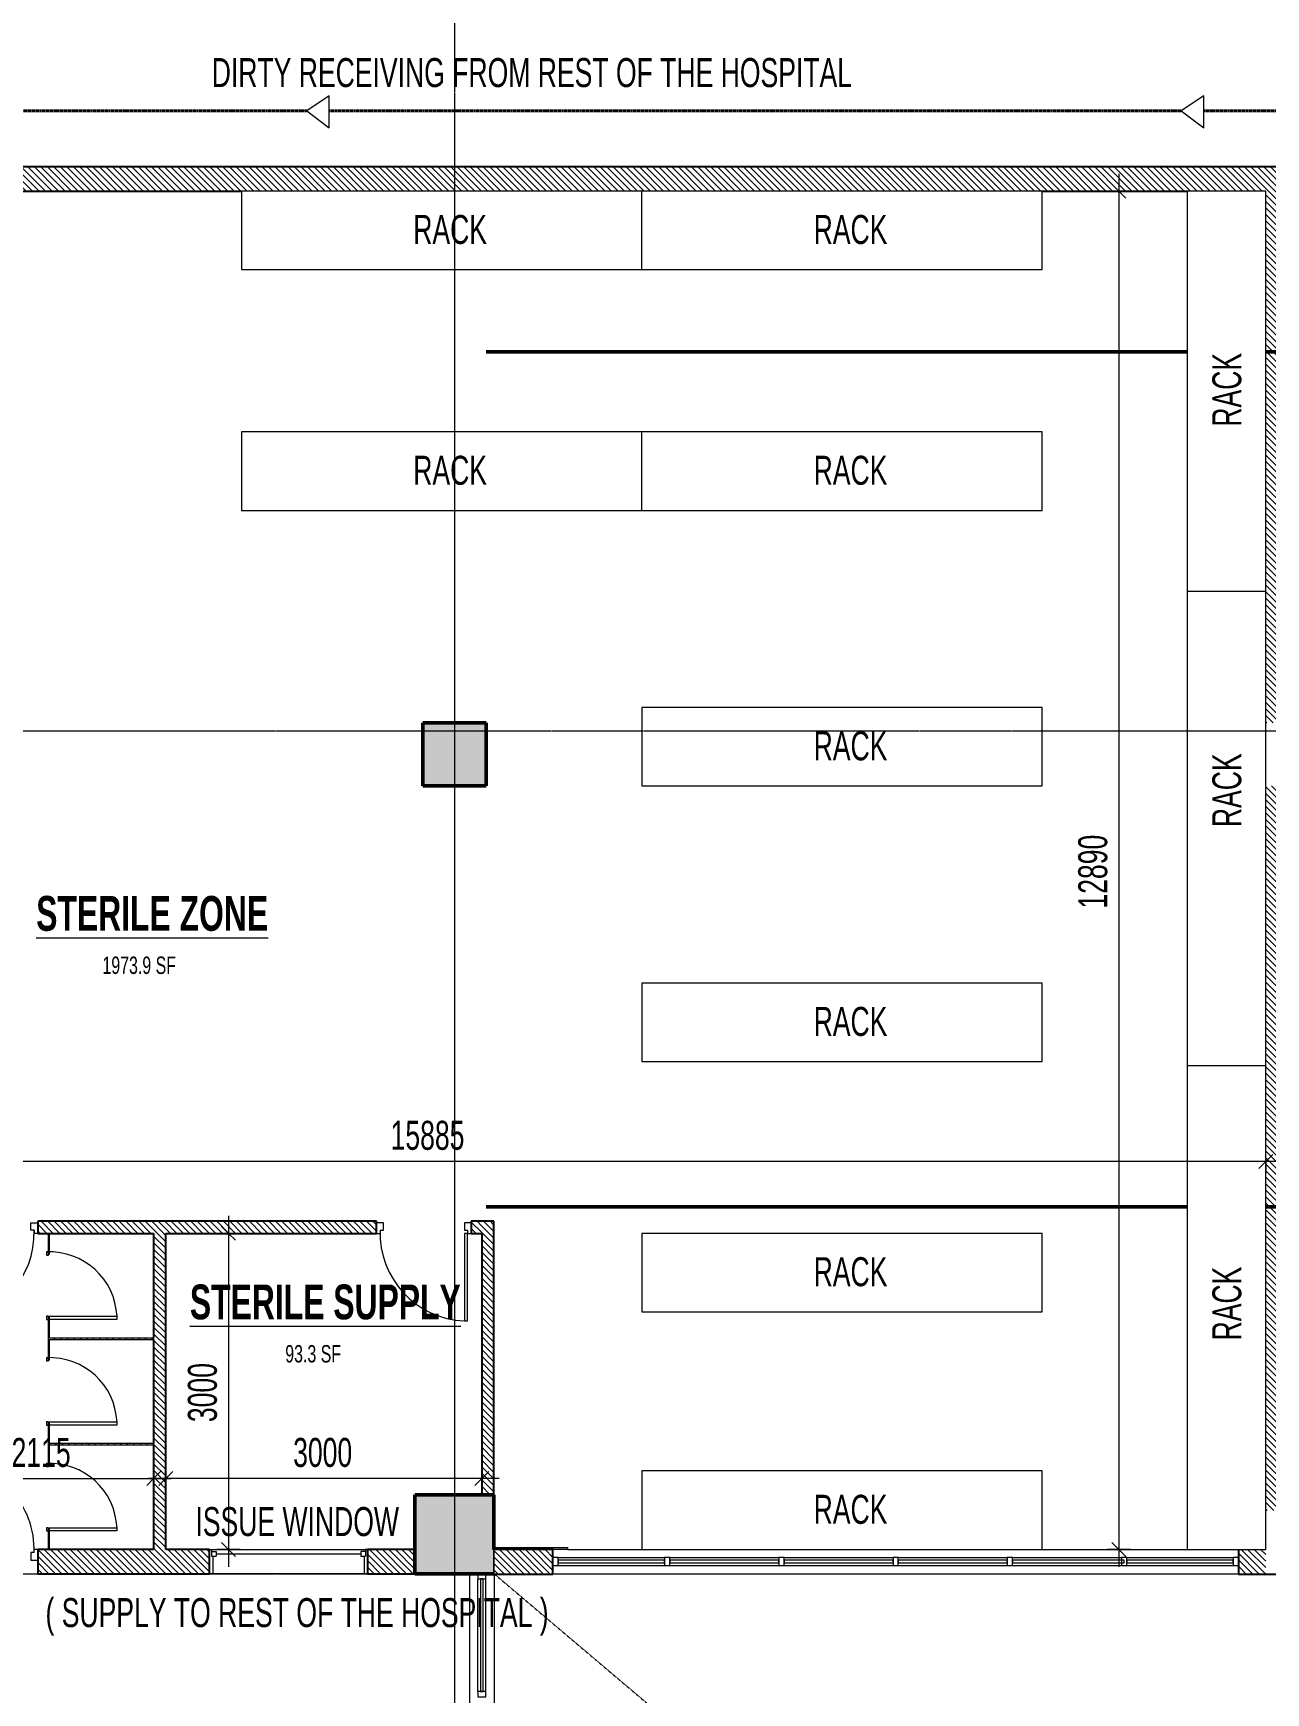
# Model space of a CAD drawing. Header units: millimetres. Extents: x -25222 to 91371, y -63339 to 20835.
# Drawn here: x 1737 to 13435, y -10519 to 5230 of the extents above; entities that cross this region are included whole.
import ezdxf

# ---------------------------------------------------------------- set-up
doc = ezdxf.new("R2010")
doc.units = ezdxf.units.MM
for name, pattern in [('Cut Out Line', [2, 1, -1]), ('Grid Line', [22.225, 12.7, -3.175, 3.175, -3.175]), ('IMPORT-01- ground floor plan _phase -1__recover$0$DASHED2 _7_', [6.494318, 4.329545, -2.164773])]:
    doc.linetypes.add(name, pattern=pattern)
for name, color, linetype, lineweight in [('A-ANNO-DIMS', 211, 'Continuous', 9), ('A-ANNO-DIMS-110', 211, 'Continuous', 9), ('A-AREA-IDEN', 2, 'Continuous', 9), ('A-DETL', 90, 'Continuous', 5), ('A-DETL-THIN', 151, 'Continuous', 5), ('A-DOOR', 31, 'Continuous', 5), ('A-DOOR-FRAM', 31, 'Continuous', 5), ('A-GLAZ', 151, 'Continuous', 5), ('A-GLAZ-CURT', 52, 'Continuous', 5), ('A-GLAZ-CWMG', 51, 'Continuous', 5), ('A-WALL', 113, 'Continuous', 5), ('A-WALL-PATT', 111, 'Continuous', 25), ('G-ANNO-TEXT', 231, 'Continuous', 9), ('S-COLS', 52, 'Continuous', 5), ('S-GRID', 1, 'Continuous', 9)]:
    doc.layers.add(name, color=color, linetype=linetype, lineweight=lineweight)
doc.styles.add('Swis721 Cn BT_3', font='swissc.ttf', dxfattribs={"width": 0.8, "height": 165})
doc.styles.add('Swis721 Cn BT_4', font='swissc.ttf', dxfattribs={"width": 0.8, "height": 275})
doc.styles.add('Swis721 Cn BT_B', font='swisscb.ttf', dxfattribs={"width": 0.8, "height": 330})
doc.dimstyles.new('Diagonal_-2_5_mm_Swiss', dxfattribs={"dimscale": 304.8, "dimtxt": 277.588832, "dimasz": 0.433071, "dimexe": 0.360892, "dimexo": 0.0625, "dimgap": 0.072178, "dimtad": 1, "dimdec": 0, "dimzin": 0, "dimdsep": 46, "dimtxsty": 'Swis721 Cn BT_4', "dimblk1": 'OBLIQUE', "dimblk2": 'OBLIQUE', "dimsah": 1, "dimcen": 0.09, "dimdle": 0.541339, "dimazin": 0, "dimtfac": 1, "dimtdec": 4, "dimtix": 1, "dimtmove": 0, "dimatfit": 3, "dimfxl": 0.360892, "dimfxlon": 1, "dimtvp": 1, "dimtolj": 1, "dimtzin": 0, "dimarcsym": 2})
pattern_1 = [(315, (14219.89, -54691.457), (30.869454, 30.869454), [])]

# ---------------------------------------------------------------- blocks, each defined once
blk = doc.blocks.new('MM-HOSPITAL A_B BLOCK 2022_05_19_Interiors_rvt-1-4_ FOURTH FLOOR - GA PLAN')
at = {"layer": 'A-WALL', "color": 10, "lineweight": 9}
for p, q in [((6110, -9139), (6810, -9139)), ((6810, -9159), (6670, -9159)), ((6810, -9159), (6810, -9139))]:
    blk.add_line(p, q, dxfattribs=at)
blk = doc.blocks.new('M_Concrete-Rectangular-Column - 600 x 600-V1-4_ FOURTH FLOOR - GA PLAN')
at = {"layer": 'S-COLS'}
blk.add_hatch(color=55, dxfattribs=at).paths.add_polyline_path([(300, 300), (-300, 300), (-300, -300), (300, -300)], flags=0)
at = {"layer": 'S-COLS', "color": 250, "lineweight": 50}
for p, q in [((300, 300), (-300, 300)), ((-300, 300), (-300, -300)), ((300, -300), (300, 300)), ((-300, -300), (300, -300))]:
    blk.add_line(p, q, dxfattribs=at)
blk = doc.blocks.new('DC_SglFl-W-Int - D _0_9-4063774-4_ FOURTH FLOOR - GA PLAN')
at = {"layer": 'A-DOOR'}
for p, q in [((385, -115), (385, -945)), ((415, -115), (385, -115)), ((415, -945), (415, -115)), ((385, -945), (415, -945))]:
    blk.add_line(p, q, dxfattribs=at)
blk.add_arc((415, -115), 831, 177.93, 267.93, dxfattribs=at)
at = {"layer": 'A-DOOR-FRAM'}
for p, q in [((-450, -15), (-450, -115)), ((-385, -15), (-450, -15)), ((-450, -115), (-415, -115)), ((-415, -85), (-385, -85)), ((-415, -85), (-415, -115)), ((-385, -85), (-385, -15)), ((385, -15), (385, -85)), ((450, -15), (385, -15)), ((385, -85), (415, -85)), ((415, -85), (415, -115)), ((415, -115), (450, -115)), ((450, -115), (450, -15))]:
    blk.add_line(p, q, dxfattribs=at)
blk = doc.blocks.new('DC_SglFl-W-Int - D _0_9-4086654-4_ FOURTH FLOOR - GA PLAN')
at = {"layer": 'A-DOOR'}
for p, q in [((385, 57.5), (385, 887.5)), ((385, 887.5), (415, 887.5)), ((415, 887.5), (415, 57.5)), ((415, 57.5), (385, 57.5))]:
    blk.add_line(p, q, dxfattribs=at)
blk.add_arc((415, 57.5), 830.5, 92.07003, 182.07003, dxfattribs=at)
at = {"layer": 'A-DOOR-FRAM'}
for p, q in [((-450, -42.5), (-450, 57.5)), ((-450, 57.5), (-415, 57.5)), ((-415, 27.5), (-415, 57.5)), ((-415, 27.5), (-385, 27.5)), ((-385, 27.5), (-385, -42.5)), ((385, 27.5), (415, 27.5)), ((385, -42.5), (385, 27.5)), ((415, 57.5), (450, 57.5)), ((415, 27.5), (415, 57.5)), ((450, 57.5), (450, -42.5)), ((-385, -42.5), (-450, -42.5)), ((450, -42.5), (385, -42.5))]:
    blk.add_line(p, q, dxfattribs=at)
blk = doc.blocks.new('DC_SglFl-W-Int - 0_6 toilet door-5532951-4_ FOURTH FLOOR - GA PLAN')
at = {"layer": 'A-DOOR'}
for p, q in [((290, 6), (290, 646)), ((290, 646), (320, 646)), ((320, 646), (320, 6)), ((320, 6), (290, 6))]:
    blk.add_line(p, q, dxfattribs=at)
blk.add_arc((320, 6), 641, 92.6838, 182.6838, dxfattribs=at)
at = {"layer": 'A-DOOR-FRAM'}
for p, q in [((-320, -24), (-320, 6)), ((-300, 6), (-320, 6)), ((-300, -4), (-300, 6)), ((320, 6), (300, 6)), ((300, 6), (300, -4)), ((320, -24), (320, 6)), ((-320, -24), (-290, -24)), ((-290, -4), (-300, -4)), ((-290, -24), (-290, -4)), ((290, -4), (290, -24)), ((300, -4), (290, -4)), ((290, -24), (320, -24))]:
    blk.add_line(p, q, dxfattribs=at)
blk = doc.blocks.new('M_Fixed - 1500_2400-12063787-4_ FOURTH FLOOR - GA PLAN')
at = {"layer": 'A-GLAZ', "lineweight": 9}
for p, q in [((-750, 128), (-731, 128)), ((-731, 128), (-731, 65)), ((-731, 109), (-687, 109)), ((-731, 65), (-687, 65)), ((-718, 65), (-718, -102)), ((-687, 109), (-687, 65)), ((-687, 87), (687, 87)), ((687, 109), (687, 65)), ((731, 109), (687, 109)), ((687, 65), (731, 65)), ((718, 65), (718, -102)), ((731, 128), (731, 65)), ((749, 128), (731, 128)), ((-750, -102), (-718, -102)), ((750, -102), (718, -102))]:
    blk.add_line(p, q, dxfattribs=at)
blk = doc.blocks.new('DC_SglFl-W-Int - D _0_9-4087149-4_ FOURTH FLOOR - GA PLAN')
at = {"layer": 'A-DOOR'}
for p, q in [((385, -57.5), (385, -887.5)), ((415, -57.5), (385, -57.5)), ((415, -887.5), (415, -57.5)), ((385, -887.5), (415, -887.5))]:
    blk.add_line(p, q, dxfattribs=at)
blk.add_arc((415, -57.5), 830.5, 177.92997, 267.92997, dxfattribs=at)
at = {"layer": 'A-DOOR-FRAM'}
for p, q in [((-450, 42.5), (-450, -57.5)), ((-385, 42.5), (-450, 42.5)), ((-385, -27.5), (-385, 42.5)), ((385, 42.5), (385, -27.5)), ((450, 42.5), (385, 42.5)), ((450, -57.5), (450, 42.5)), ((-450, -57.5), (-415, -57.5)), ((-415, -27.5), (-385, -27.5)), ((-415, -27.5), (-415, -57.5)), ((385, -27.5), (415, -27.5)), ((415, -27.5), (415, -57.5)), ((415, -57.5), (450, -57.5))]:
    blk.add_line(p, q, dxfattribs=at)
blk = doc.blocks.new('System Panel - Glazed 2-16652764-4_ FOURTH FLOOR - GA PLAN')
at = {"layer": 'A-GLAZ-CURT'}
for p, q in [((534, 12), (-534, 12)), ((-534, 12), (-534, -13)), ((534, -13), (534, 12)), ((-534, -13), (534, -13))]:
    blk.add_line(p, q, dxfattribs=at)
blk = doc.blocks.new('Rectangular Mullion - 50 x 75mm-7485319-4_ FOURTH FLOOR - GA PLAN')
at = {"layer": 'A-GLAZ-CWMG'}
for p, q in [((5958, -10507), (5958, -9439)), ((6033, -10507), (6033, -9439))]:
    blk.add_line(p, q, dxfattribs=at)
blk = doc.blocks.new('Rectangular Mullion - 50 x 75mm-16652768-4_ FOURTH FLOOR - GA PLAN')
at = {"layer": 'A-GLAZ-CWMG'}
for p, q in [((-25, 37.5), (25, 37.5)), ((-25, -37.5), (-25, 37.5)), ((25, 37.5), (25, -37.5)), ((25, -37.5), (-25, -37.5))]:
    blk.add_line(p, q, dxfattribs=at)
blk = doc.blocks.new('System Panel - Glazed 2-16652487-4_ FOURTH FLOOR - GA PLAN')
at = {"layer": 'A-GLAZ-CURT'}
for p, q in [((504.5, 12.5), (-504.5, 12.5)), ((-504.5, 12.5), (-504.5, -12.5)), ((504.5, -12.5), (504.5, 12.5)), ((-504.5, -12.5), (504.5, -12.5))]:
    blk.add_line(p, q, dxfattribs=at)
blk = doc.blocks.new('Rectangular Mullion - 50 x 75mm-16259902-4_ FOURTH FLOOR - GA PLAN')
at = {"layer": 'A-GLAZ-CWMG'}
for p, q in [((12116, -9236), (13125, -9236)), ((12116, -9311), (13125, -9311))]:
    blk.add_line(p, q, dxfattribs=at)
blk = doc.blocks.new('Rectangular Mullion - 50 x 75mm-16652488-4_ FOURTH FLOOR - GA PLAN')
at = {"layer": 'A-GLAZ-CWMG'}
for p, q in [((-50, 37.5), (0, 37.5)), ((-50, -37.5), (-50, 37.5)), ((0, 37.5), (0, -37.5)), ((0, -37.5), (-50, -37.5))]:
    blk.add_line(p, q, dxfattribs=at)
blk = doc.blocks.new('System Panel - Glazed 2-16652490-4_ FOURTH FLOOR - GA PLAN')
at = {"layer": 'A-GLAZ-CURT'}
for p, q in [((529.5, 12.5), (-529.5, 12.5)), ((-529.5, 12.5), (-529.5, -12.5)), ((529.5, -12.5), (529.5, 12.5)), ((-529.5, -12.5), (529.5, -12.5))]:
    blk.add_line(p, q, dxfattribs=at)
blk = doc.blocks.new('System Panel - Glazed 2-16652491-4_ FOURTH FLOOR - GA PLAN')
at = {"layer": 'A-GLAZ-CURT'}
for p, q in [((517, 12.5), (-517, 12.5)), ((-517, 12.5), (-517, -12.5)), ((517, -12.5), (517, 12.5)), ((-517, -12.5), (517, -12.5))]:
    blk.add_line(p, q, dxfattribs=at)
blk = doc.blocks.new('Rectangular Mullion - 50 x 75mm-16260003-4_ FOURTH FLOOR - GA PLAN')
at = {"layer": 'A-GLAZ-CWMG'}
for p, q in [((11031, -9236), (12066, -9236)), ((11031, -9311), (12066, -9311))]:
    blk.add_line(p, q, dxfattribs=at)
blk = doc.blocks.new('Rectangular Mullion - 50 x 75mm-16259923-4_ FOURTH FLOOR - GA PLAN')
at = {"layer": 'A-GLAZ-CWMG'}
for p, q in [((9947, -9236), (10981, -9236)), ((9947, -9311), (10981, -9311))]:
    blk.add_line(p, q, dxfattribs=at)
blk = doc.blocks.new('Rectangular Mullion - 50 x 75mm-16652483-4_ FOURTH FLOOR - GA PLAN')
at = {"layer": 'A-GLAZ-CWMG'}
for p, q in [((-25, 37.5), (25, 37.5)), ((-25, -37.5), (-25, 37.5)), ((25, 37.5), (25, -37.5)), ((25, -37.5), (-25, -37.5))]:
    blk.add_line(p, q, dxfattribs=at)
blk = doc.blocks.new('Rectangular Mullion - 50 x 75mm-16652493-4_ FOURTH FLOOR - GA PLAN')
at = {"layer": 'A-GLAZ-CWMG'}
for p, q in [((0, 37.5), (-50, 37.5)), ((-50, 37.5), (-50, -37.5)), ((0, -37.5), (0, 37.5)), ((-50, -37.5), (0, -37.5))]:
    blk.add_line(p, q, dxfattribs=at)
blk = doc.blocks.new('Rectangular Mullion - 50 x 75mm-9148572-4_ FOURTH FLOOR - GA PLAN')
at = {"layer": 'A-GLAZ-CWMG'}
for p, q in [((0, 37.5), (-50, 37.5)), ((-50, 37.5), (-50, -37.5)), ((0, -37.5), (0, 37.5)), ((-50, -37.5), (0, -37.5))]:
    blk.add_line(p, q, dxfattribs=at)
blk = doc.blocks.new('DIMBLOCK183-4_ FOURTH FLOOR - GA PLAN')
at = {"layer": 'A-ANNO-DIMS-110', "transparency": 16777216}
for p, q in [((13600, -5476), (-2615, -5476)), ((-2450, -5586), (-2450, -5366)), ((-2450, -5476), (-2450, -5586)), ((13435, -5586), (13435, -5366)), ((13435, -5476), (13435, -5586))]:
    blk.add_line(p, q, dxfattribs=at)
at = {"layer": 'A-ANNO-DIMS-110', "lineweight": 18, "transparency": 16777216}
for p, q in [((-2450, -5476), (-2516, -5542)), ((-2450, -5476), (-2384, -5410)), ((13435, -5476), (13369, -5542)), ((13435, -5476), (13501, -5410))]:
    blk.add_line(p, q, dxfattribs=at)
at = {"layer": 'A-ANNO-DIMS-110', "color": 0, "transparency": 16777216, "insert": (5129, -5091), "char_height": 275, "width": 872.42, "attachment_point": 1, "rotation": 0, "line_spacing_factor": 0.961347, "style": 'Swis721 Cn BT_4'}
blk.add_mtext('15885', dxfattribs=at)
blk = doc.blocks.new('_Oblique')
at = {"color": 0, "linetype": 'ByBlock', "lineweight": -2}
blk.add_line((-0.5, -0.5), (0.5, 0.5), dxfattribs=at)
blk = doc.blocks.new('DIMBLOCK184-4_ FOURTH FLOOR - GA PLAN')
at = {"layer": 'A-ANNO-DIMS-110', "lineweight": 18, "transparency": 16777216}
for p, q in [((12040, 3731), (11974, 3797)), ((12040, 3731), (12106, 3665)), ((12040, -9159), (11974, -9093)), ((12040, -9159), (12106, -9225))]:
    blk.add_line(p, q, dxfattribs=at)
at = {"layer": 'A-ANNO-DIMS-110', "transparency": 16777216}
for p, q in [((12040, 3896), (12040, -9324)), ((12150, 3731), (11930, 3731)), ((12040, 3731), (12150, 3731)), ((12150, -9159), (11930, -9159)), ((12040, -9159), (12150, -9159))]:
    blk.add_line(p, q, dxfattribs=at)
at = {"layer": 'A-ANNO-DIMS-110', "color": 0, "transparency": 16777216, "insert": (11655, -3077), "char_height": 275, "width": 872.42, "attachment_point": 1, "rotation": 90, "line_spacing_factor": 0.961347, "style": 'Swis721 Cn BT_4'}
blk.add_mtext('12890', dxfattribs=at)
blk = doc.blocks.new('DIMBLOCK185-4_ FOURTH FLOOR - GA PLAN')
at = {"layer": 'A-ANNO-DIMS-110', "lineweight": 18, "transparency": 16777216}
for p, q in [((3590, -6159), (3524, -6093)), ((3590, -6159), (3656, -6225)), ((3590, -9159), (3524, -9093)), ((3590, -9159), (3656, -9225))]:
    blk.add_line(p, q, dxfattribs=at)
at = {"layer": 'A-ANNO-DIMS-110', "transparency": 16777216}
for p, q in [((3590, -5994), (3590, -9324)), ((3700, -6159), (3480, -6159)), ((3590, -6159), (3700, -6159)), ((3700, -9159), (3480, -9159)), ((3590, -9159), (3700, -9159))]:
    blk.add_line(p, q, dxfattribs=at)
at = {"layer": 'A-ANNO-DIMS-110', "color": 0, "transparency": 16777216, "insert": (3205, -7950), "char_height": 275, "width": 697.94, "attachment_point": 1, "rotation": 90, "line_spacing_factor": 0.961347, "style": 'Swis721 Cn BT_4'}
blk.add_mtext('3000', dxfattribs=at)
blk = doc.blocks.new('DIMBLOCK186-4_ FOURTH FLOOR - GA PLAN')
at = {"layer": 'A-ANNO-DIMS-110', "transparency": 16777216}
for p, q in [((6160, -8485), (2830, -8485)), ((2995, -8595), (2995, -8375)), ((2995, -8485), (2995, -8595)), ((5995, -8595), (5995, -8375)), ((5995, -8485), (5995, -8595))]:
    blk.add_line(p, q, dxfattribs=at)
at = {"layer": 'A-ANNO-DIMS-110', "lineweight": 18, "transparency": 16777216}
for p, q in [((2995, -8485), (2929, -8551)), ((2995, -8485), (3061, -8419)), ((5995, -8485), (5929, -8551)), ((5995, -8485), (6061, -8419))]:
    blk.add_line(p, q, dxfattribs=at)
at = {"layer": 'A-ANNO-DIMS-110', "color": 0, "transparency": 16777216, "insert": (4204, -8100), "char_height": 275, "width": 697.94, "attachment_point": 1, "line_spacing_factor": 0.961347, "style": 'Swis721 Cn BT_4'}
blk.add_mtext('3000', dxfattribs=at)
blk = doc.blocks.new('DIMBLOCK187-4_ FOURTH FLOOR - GA PLAN')
at = {"layer": 'A-ANNO-DIMS-110', "transparency": 16777216}
for p, q in [((600, -8485), (3045, -8485)), ((765, -8375), (765, -8595)), ((765, -8485), (765, -8375)), ((2880, -8375), (2880, -8595)), ((2880, -8485), (2880, -8375))]:
    blk.add_line(p, q, dxfattribs=at)
at = {"layer": 'A-ANNO-DIMS-110', "lineweight": 18, "transparency": 16777216}
for p, q in [((765, -8485), (699, -8551)), ((765, -8485), (831, -8419)), ((2880, -8485), (2814, -8551)), ((2880, -8485), (2946, -8419))]:
    blk.add_line(p, q, dxfattribs=at)
at = {"layer": 'A-ANNO-DIMS-110', "color": 0, "transparency": 16777216, "insert": (1532, -8100), "char_height": 275, "width": 697.94, "attachment_point": 1, "line_spacing_factor": 0.961347, "style": 'Swis721 Cn BT_4'}
blk.add_mtext('2115', dxfattribs=at)

msp = doc.modelspace()

# ---------------------------------------------------------------- hatches: boundary and pattern name
at = {"layer": 'A-WALL'}
h = msp.add_hatch(dxfattribs=at)
h.set_pattern_fill('FP_1', color=9, style=0, pattern_type=2)
h.set_pattern_definition(pattern_1)
h.paths.add_polyline_path([(1892.1, -9158.7), (1892.1, -8961.7), (1880.1, -8961.7), (1880.1, -9158.7)], flags=0)
h.paths.add_polyline_path([(1880.1, -8361.7), (1892.1, -8361.7), (1892.1, -7958.7), (1880.1, -7958.7), (1880.1, -8164.7)], flags=0)
h.paths.add_polyline_path([(1880.1, -7358.7), (1892.1, -7358.7), (1892.1, -6955.7), (1880.1, -6955.7), (1880.1, -7164.7)], flags=0)
h.paths.add_polyline_path([(1892.1, -6355.7), (1892.1, -6158.7), (1880.1, -6158.7), (1880.1, -6355.7)], flags=0)
h = msp.add_hatch(dxfattribs=at)
h.set_pattern_fill('FP_1', color=9, style=0, pattern_type=2)
h.set_pattern_definition(pattern_1)
h.paths.add_polyline_path([(1892.1, -7164.7), (2880.1, -7164.7), (2880.1, -7152.7), (1892.1, -7152.7)], flags=0)
h = msp.add_hatch(dxfattribs=at)
h.set_pattern_fill('FP_1', color=9, style=0, pattern_type=2)
h.set_pattern_definition(pattern_1)
h.paths.add_polyline_path([(2880.1, -8164.7), (2880.1, -8152.7), (1892.1, -8152.7), (1892.1, -8164.7)], flags=0)
at = {"layer": 'A-WALL-PATT', "lineweight": 5}
h = msp.add_hatch(dxfattribs=at)
h.set_pattern_fill('FP_1', color=9, style=0, pattern_type=2)
h.set_pattern_definition(pattern_1)
h.paths.add_polyline_path([(-12734.9, 3731.3), (-6944.9, 3731.3), (-6944.9, 3961.3), (-12734.9, 3961.3)], flags=0)
h.paths.add_polyline_path([(-6044.9, 3731.3), (38135.1, 3731.3), (38135.1, 3961.3), (-6044.9, 3961.3)], flags=0)
h.paths.add_polyline_path([(43520.1, 3731.3), (53505.1, 3731.3), (53505.1, 3961.3), (40335.1, 3961.3), (40335.1, 3731.3), (40925.6, 3731.3)], flags=0)
h = msp.add_hatch(dxfattribs=at)
h.set_pattern_fill('FP_1', color=9, style=0, pattern_type=2)
h.set_pattern_definition(pattern_1)
h.paths.add_polyline_path([(13665.1, -8788.7), (13665.1, -1913.7), (13435.1, -1913.7), (13435.1, -8788.7)], flags=0)
h.paths.add_polyline_path([(13665.1, -1313.7), (13665.1, 3731.3), (13435.1, 3731.3), (13435.1, -1313.7)], flags=0)
h = msp.add_hatch(dxfattribs=at)
h.set_pattern_fill('FP_1', color=9, style=0, pattern_type=2)
h.set_pattern_definition(pattern_1)
h.paths.add_polyline_path([(5895.1, -6158.7), (5995.1, -6158.7), (5995.1, -6043.7), (5895.1, -6043.7)], flags=0)
h.paths.add_polyline_path([(4995.1, -6158.7), (4995.1, -6043.7), (1780.1, -6043.7), (1780.1, -6158.7), (4198.2, -6158.7)], flags=0)
h.paths.add_polyline_path([(880.1, -6158.7), (880.1, -6043.7), (765.1, -6043.7), (765.1, -6158.7)], flags=0)
h = msp.add_hatch(dxfattribs=at)
h.set_pattern_fill('FP_1', color=9, style=0, pattern_type=2)
h.set_pattern_definition(pattern_1)
h.paths.add_polyline_path([(6110.1, -8638.7), (6110.1, -6043.7), (5995.1, -6043.7), (5995.1, -8638.7)], flags=0)
h = msp.add_hatch(dxfattribs=at)
h.set_pattern_fill('FP_1', color=9, style=0, pattern_type=2)
h.set_pattern_definition(pattern_1)
h.paths.add_polyline_path([(2880.1, -9158.7), (2995.1, -9158.7), (2995.1, -6158.7), (2880.1, -6158.7), (2880.1, -8164.7)], flags=0)
h = msp.add_hatch(dxfattribs=at)
h.set_pattern_fill('FP_1', color=9, style=0, pattern_type=2)
h.set_pattern_definition(pattern_1)
h.paths.add_polyline_path([(880.1, -9388.7), (880.1, -9158.7), (-849.9, -9158.7), (-1964.9, -9388.7), (525.5, -9388.7)], flags=0)
h.paths.add_polyline_path([(3410.1, -9388.7), (3410.1, -9158.7), (1780.1, -9158.7), (1780.1, -9388.7)], flags=0)
h.paths.add_polyline_path([(4910.1, -9388.7), (5360.1, -9388.7), (5360.1, -9158.7), (4910.1, -9158.7)], flags=0)
h.paths.add_polyline_path([(-1964.9, -9388.7), (-849.9, -9158.7), (-1964.9, -9158.7)], flags=0)
h = msp.add_hatch(dxfattribs=at)
h.set_pattern_fill('FP_1', color=9, style=0, pattern_type=2)
h.set_pattern_definition(pattern_1)
h.paths.add_polyline_path([(13175.1, -9388.7), (13435.1, -9388.7), (13435.1, -9158.7), (13175.1, -9158.7)], flags=0)
h.paths.add_polyline_path([(6113.1, -9388.7), (6670.1, -9388.7), (6670.1, -9158.7), (6110.1, -9158.7), (6110.1, -9388.7)], flags=0)
h = msp.add_hatch(dxfattribs=at)
h.set_pattern_fill('FP_1', color=9, style=0, pattern_type=2)
h.set_pattern_definition(pattern_1)
h.paths.add_polyline_path([(22585.1, -9391.7), (22585.1, -9388.7), (21175.1, -9388.7), (21175.1, -9391.7), (22561.9, -9391.7)], flags=0)
h.paths.add_polyline_path([(24972.1, -9391.7), (24972, -9388.7), (24685.1, -9388.7), (24685.1, -9391.7)], flags=0)
h.paths.add_polyline_path([(14295.1, -9391.7), (14295.1, -9388.7), (13175.1, -9388.7), (13175.1, -9391.7), (14035.1, -9391.7)], flags=0)
h.paths.add_polyline_path([(6670.1, -9391.7), (6670.1, -9388.7), (6113.1, -9388.7), (6113.1, -9391.7)], flags=0)
at = {"layer": 'S-COLS'}
msp.add_hatch(color=8, dxfattribs=at).paths.add_polyline_path([(5360.1, -9388.7), (6110.1, -9388.7), (6110.1, -8638.7), (5360.1, -8638.7)], flags=0)

# ---------------------------------------------------------------- linework, layer by layer
at = {"layer": 'A-DETL', "linetype": 'Cut Out Line', "lineweight": 40}
for p, q in [((4333.3, 4492.2), (-2051.7, 4492.2)), ((12633.3, 4492.2), (4546.4, 4492.2)), ((23855.1, 4492.2), (12846.4, 4492.2))]:
    msp.add_line(p, q, dxfattribs=at)
at = {"layer": 'A-DETL', "color": 172, "linetype": 'IMPORT-01- ground floor plan _phase -1__recover$0$DASHED2 _7_', "lineweight": 50}
for p, q in [((6035.1, 2206.3), (12690.1, 2206.3)), ((13435.1, 2206.3), (29800.1, 2206.3)), ((12690.1, -5908.7), (6035.1, -5908.7)), ((29800.1, -5908.7), (13435.1, -5908.7))]:
    msp.add_line(p, q, dxfattribs=at)
at = {"layer": 'A-DETL', "linetype": 'Cut Out Line'}
msp.add_line((6110.1, -9388.7), (25010.1, -25388.7), dxfattribs=at)
at = {"layer": 'A-DETL-THIN'}
for p, q in [((4546.4, 4636.3), (4333.3, 4492.2)), ((4546.4, 4333.1), (4546.4, 4636.3)), ((12846.4, 4636.3), (12633.3, 4492.2)), ((12846.4, 4333.1), (12846.4, 4636.3)), ((4333.3, 4492.2), (4546.4, 4333.1)), ((12633.3, 4492.2), (12846.4, 4333.1)), ((3713.8, 3731.3), (3713.8, 2986.2)), ((7513.8, 3731.3), (3713.8, 3731.3)), ((11313.8, 3731.3), (7513.8, 3731.3)), ((7513.8, 2986.2), (7513.8, 3731.3)), ((11313.8, 2986.2), (11313.8, 3731.3)), ((13435.1, 3731.3), (12690.1, 3731.3)), ((12690.1, 3731.3), (12690.1, -68.7)), ((13435.1, -68.7), (13435.1, 3731.3)), ((3713.8, 2986.2), (7513.8, 2986.2)), ((7513.8, 2986.2), (11313.8, 2986.2)), ((3713.8, 1446.3), (3713.8, 701.2)), ((7513.8, 1446.3), (3713.8, 1446.3)), ((11313.8, 1446.3), (7513.8, 1446.3)), ((7513.8, 701.2), (7513.8, 1446.3)), ((11313.8, 701.2), (11313.8, 1446.3)), ((3713.8, 701.2), (7513.8, 701.2)), ((7513.8, 701.2), (11313.8, 701.2)), ((13435.1, -68.7), (12690.1, -68.7)), ((12690.1, -68.7), (12690.1, -4568.7)), ((13435.1, -4568.7), (13435.1, -68.7)), ((7513.8, -1168.7), (7513.8, -1913.7)), ((11313.8, -1168.7), (7513.8, -1168.7)), ((11313.8, -1913.7), (11313.8, -1168.7)), ((7513.8, -1913.7), (11313.8, -1913.7)), ((7513.8, -3783.7), (7513.8, -4528.7)), ((11313.8, -3783.7), (7513.8, -3783.7)), ((11313.8, -4528.7), (11313.8, -3783.7)), ((7513.8, -4528.7), (11313.8, -4528.7)), ((13435.1, -4568.7), (12690.1, -4568.7)), ((12690.1, -4568.7), (12690.1, -9158.7)), ((13435.1, -9158.7), (13435.1, -4568.7)), ((7513.8, -6158.7), (7513.8, -6903.7)), ((11313.8, -6158.7), (7513.8, -6158.7)), ((11313.8, -6903.7), (11313.8, -6158.7)), ((7513.8, -6903.7), (11313.8, -6903.7)), ((7513.8, -8413.7), (7513.8, -9158.7)), ((11313.8, -8413.7), (7513.8, -8413.7)), ((11313.8, -9158.7), (11313.8, -8413.7)), ((7513.8, -9158.7), (11313.8, -9158.7)), ((12690.1, -9158.7), (13435.1, -9158.7))]:
    msp.add_line(p, q, dxfattribs=at)
at = {"layer": 'A-WALL', "lineweight": 25}
for p, q in [((38135.1, 3961.3), (-6044.9, 3961.3)), ((1095.3, 3731.3), (3713.8, 3731.3)), ((11313.8, 3731.3), (12690.1, 3731.3)), ((4995.1, -6043.7), (1780.1, -6043.7)), ((1780.1, -6043.7), (1780.1, -6158.7)), ((4995.1, -6158.7), (4995.1, -6043.7)), ((6110.1, -6043.7), (5895.1, -6043.7)), ((5895.1, -6043.7), (5895.1, -6158.7)), ((6110.1, -8638.7), (6110.1, -6043.7)), ((1780.1, -6158.7), (1880.1, -6158.7)), ((1892.1, -6158.7), (2880.1, -6158.7)), ((2880.1, -6158.7), (2880.1, -7152.7)), ((2995.1, -6158.7), (4995.1, -6158.7)), ((2995.1, -9158.7), (2995.1, -6158.7)), ((5895.1, -6158.7), (5995.1, -6158.7)), ((5995.1, -6158.7), (5995.1, -8638.7)), ((2880.1, -7164.7), (2880.1, -8152.7)), ((2880.1, -8164.7), (2880.1, -9158.7)), ((5995.1, -8638.7), (6110.1, -8638.7)), ((1880.1, -9158.7), (1780.1, -9158.7)), ((1780.1, -9158.7), (1780.1, -9388.7)), ((2880.1, -9158.7), (1892.1, -9158.7)), ((3410.1, -9158.7), (2995.1, -9158.7)), ((3410.1, -9388.7), (3410.1, -9158.7)), ((5360.1, -9158.7), (4910.1, -9158.7)), ((4910.1, -9158.7), (4910.1, -9388.7)), ((5360.1, -9388.7), (5360.1, -9158.7)), ((6670.1, -9158.7), (6110.1, -9158.7)), ((6670.1, -9391.7), (6670.1, -9158.7)), ((13175.1, -9158.7), (13175.1, -9391.7)), ((1780.1, -9388.7), (3410.1, -9388.7)), ((4910.1, -9388.7), (5360.1, -9388.7)), ((6110.1, -9388.7), (6113.1, -9388.7)), ((6113.1, -9388.7), (6113.1, -9391.7)), ((6113.1, -9391.7), (6670.1, -9391.7)), ((13175.1, -9391.7), (14295.1, -9391.7))]:
    msp.add_line(p, q, dxfattribs=at)
at = {"layer": 'A-WALL'}
for p, q in [((1880.1, -6158.7), (1880.1, -6355.7)), ((1892.1, -6158.7), (1880.1, -6158.7)), ((1892.1, -6355.7), (1892.1, -6158.7)), ((1880.1, -6355.7), (1892.1, -6355.7)), ((1880.1, -6955.7), (1880.1, -7358.7)), ((1892.1, -6955.7), (1880.1, -6955.7)), ((1892.1, -7152.7), (1892.1, -6955.7)), ((2880.1, -7152.7), (1892.1, -7152.7)), ((1892.1, -7358.7), (1892.1, -7164.7)), ((1892.1, -7164.7), (2880.1, -7164.7)), ((2880.1, -7164.7), (2880.1, -7152.7)), ((1880.1, -7358.7), (1892.1, -7358.7)), ((1880.1, -7958.7), (1880.1, -8361.7)), ((1892.1, -7958.7), (1880.1, -7958.7)), ((1892.1, -8152.7), (1892.1, -7958.7)), ((2880.1, -8152.7), (1892.1, -8152.7)), ((1892.1, -8361.7), (1892.1, -8164.7)), ((1892.1, -8164.7), (2880.1, -8164.7)), ((2880.1, -8164.7), (2880.1, -8152.7)), ((1880.1, -8361.7), (1892.1, -8361.7)), ((1880.1, -8961.7), (1880.1, -9158.7)), ((1892.1, -8961.7), (1880.1, -8961.7)), ((1892.1, -9158.7), (1892.1, -8961.7)), ((1880.1, -9158.7), (1892.1, -9158.7)), ((3410.1, -9158.7), (4910.1, -9158.7)), ((6110.1, -9158.7), (6110.1, -9388.7)), ((6810.1, -9158.7), (7513.8, -9158.7)), ((11313.8, -9158.7), (12690.1, -9158.7)), ((4910.1, -9388.7), (3410.1, -9388.7)), ((5880.1, -25388.7), (5880.1, -9388.7)), ((6113.1, -9391.7), (6113.1, -25385.7)), ((13175.1, -9391.7), (6670.1, -9391.7))]:
    msp.add_line(p, q, dxfattribs=at)
at = {"layer": 'S-COLS', "color": 250, "lineweight": 50}
for p, q in [((6110.1, -8638.7), (5360.1, -8638.7)), ((5360.1, -8638.7), (5360.1, -9388.7)), ((6110.1, -9158.7), (6110.1, -8638.7)), ((5360.1, -9388.7), (6110.1, -9388.7))]:
    msp.add_line(p, q, dxfattribs=at)
at = {"layer": 'S-COLS'}
msp.add_line((6110.1, -9388.7), (6110.1, -9158.7), dxfattribs=at)
at = {"layer": 'S-GRID', "linetype": 'Grid Line'}
for p, q in [((5735.1, 20089.7), (5735.1, -62440.6)), ((-24562.2, -1388.7), (90711.2, -1388.7)), ((-24562.2, -9388.7), (90711.2, -9388.7))]:
    msp.add_line(p, q, dxfattribs=at)

# ---------------------------------------------------------------- block references
at = {"lineweight": 5}
msp.add_blockref('MM-HOSPITAL A_B BLOCK 2022_05_19_Interiors_rvt-1-4_ FOURTH FLOOR - GA PLAN', (0, 0), dxfattribs=at)
at = {"layer": 'A-DOOR'}
for name, p, rotation in [('DC_SglFl-W-Int - D _0_9-4086654-4_ FOURTH FLOOR - GA PLAN', (1330.1, -6101.2), 180), ('DC_SglFl-W-Int - 0_6 toilet door-5532951-4_ FOURTH FLOOR - GA PLAN', (1886.1, -6655.7), 269.9999999999999), ('DC_SglFl-W-Int - 0_6 toilet door-5532951-4_ FOURTH FLOOR - GA PLAN', (1886.1, -7658.7), 269.9999999999999), ('DC_SglFl-W-Int - D _0_9-4063774-4_ FOURTH FLOOR - GA PLAN', (1330.1, -9273.7), 180), ('DC_SglFl-W-Int - 0_6 toilet door-5532951-4_ FOURTH FLOOR - GA PLAN', (1886.1, -8661.7), 269.9999999999999)]:
    msp.add_blockref(name, p, dxfattribs=dict(at, rotation=rotation))
msp.add_blockref('DC_SglFl-W-Int - D _0_9-4087149-4_ FOURTH FLOOR - GA PLAN', (5445.1, -6101.2), dxfattribs=at)
at = {"layer": 'A-GLAZ'}
msp.add_blockref('M_Fixed - 1500_2400-12063787-4_ FOURTH FLOOR - GA PLAN', (4160.1, -9286.7), dxfattribs=at)
at = {"layer": 'A-GLAZ-CURT'}
for name, p, rotation in [('System Panel - Glazed 2-16652487-4_ FOURTH FLOOR - GA PLAN', (7224.6, -9273.7), 180), ('System Panel - Glazed 2-16652491-4_ FOURTH FLOOR - GA PLAN', (8296.1, -9273.7), 180), ('System Panel - Glazed 2-16652491-4_ FOURTH FLOOR - GA PLAN', (9380.1, -9273.7), 180), ('System Panel - Glazed 2-16652491-4_ FOURTH FLOOR - GA PLAN', (10464.1, -9273.7), 180), ('System Panel - Glazed 2-16652490-4_ FOURTH FLOOR - GA PLAN', (11560.6, -9273.7), 180), ('System Panel - Glazed 2-16652487-4_ FOURTH FLOOR - GA PLAN', (12620.6, -9273.7), 180), ('System Panel - Glazed 2-16652764-4_ FOURTH FLOOR - GA PLAN', (5995.7, -9972.7), 269.9999999999995)]:
    msp.add_blockref(name, p, dxfattribs=dict(at, rotation=rotation))
at = {"layer": 'A-GLAZ-CWMG', "extrusion": (0, 0, -1)}
for name, p in [('Rectangular Mullion - 50 x 75mm-16652488-4_ FOURTH FLOOR - GA PLAN', (-6670.1, -9273.7)), ('Rectangular Mullion - 50 x 75mm-16652483-4_ FOURTH FLOOR - GA PLAN', (-7754.1, -9273.7)), ('Rectangular Mullion - 50 x 75mm-16652483-4_ FOURTH FLOOR - GA PLAN', (-8838.1, -9273.7)), ('Rectangular Mullion - 50 x 75mm-16652483-4_ FOURTH FLOOR - GA PLAN', (-9922.1, -9273.7)), ('Rectangular Mullion - 50 x 75mm-16652483-4_ FOURTH FLOOR - GA PLAN', (-11006.1, -9273.7)), ('Rectangular Mullion - 50 x 75mm-16652483-4_ FOURTH FLOOR - GA PLAN', (-12091.1, -9273.7))]:
    msp.add_blockref(name, p, dxfattribs=at)
at = {"layer": 'A-GLAZ-CWMG'}
for name, p in [('Rectangular Mullion - 50 x 75mm-16259902-4_ FOURTH FLOOR - GA PLAN', (-5396, 0)), ('Rectangular Mullion - 50 x 75mm-16259923-4_ FOURTH FLOOR - GA PLAN', (-2168, 0)), ('Rectangular Mullion - 50 x 75mm-16259923-4_ FOURTH FLOOR - GA PLAN', (-1084, 0)), ('Rectangular Mullion - 50 x 75mm-16259923-4_ FOURTH FLOOR - GA PLAN', (0, 0)), ('Rectangular Mullion - 50 x 75mm-16260003-4_ FOURTH FLOOR - GA PLAN', (0, 0)), ('Rectangular Mullion - 50 x 75mm-16259902-4_ FOURTH FLOOR - GA PLAN', (0, 0)), ('Rectangular Mullion - 50 x 75mm-16652493-4_ FOURTH FLOOR - GA PLAN', (13175.1, -9273.7)), ('Rectangular Mullion - 50 x 75mm-7485319-4_ FOURTH FLOOR - GA PLAN', (0, 0))]:
    msp.add_blockref(name, p, dxfattribs=at)
at = {"layer": 'A-GLAZ-CWMG', "rotation": 89.99999999999953}
msp.add_blockref('Rectangular Mullion - 50 x 75mm-9148572-4_ FOURTH FLOOR - GA PLAN', (5995.7, -9388.7), dxfattribs=at)
at = {"layer": 'A-GLAZ-CWMG', "extrusion": (0, 0, -1), "rotation": 270.0000000000005}
msp.add_blockref('Rectangular Mullion - 50 x 75mm-16652768-4_ FOURTH FLOOR - GA PLAN', (-5995.7, -10531.6), dxfattribs=at)
at = {"layer": 'S-COLS', "rotation": 270.0000048256587}
msp.add_blockref('M_Concrete-Rectangular-Column - 600 x 600-V1-4_ FOURTH FLOOR - GA PLAN', (5735.1, -1613.7), dxfattribs=at)

# ---------------------------------------------------------------- texts
at = {"layer": 'A-AREA-IDEN', "attachment_point": 1}
for s, insert, char_height, width, style in [('\\LSTERILE ZONE', (1765.5, -2957.6), 330, 2469.197, 'Swis721 Cn BT_B'), ('1973.9 SF', (2394.3, -3532.3), 165, 797.198, 'Swis721 Cn BT_3'), ('\\LSTERILE SUPPLY', (3224.1, -6644.3), 330, 2941.872, 'Swis721 Cn BT_B'), ('93.3 SF', (4129.2, -7219.1), 165, 599.662, 'Swis721 Cn BT_3')]:
    msp.add_mtext(s, dxfattribs=dict(at, insert=insert, char_height=char_height, width=width, style=style))
at = {"layer": 'G-ANNO-TEXT', "color": 7, "char_height": 275, "attachment_point": 1, "style": 'Swis721 Cn BT_4'}
for s, insert, width in [('DIRTY RECEIVING FROM REST OF THE HOSPITAL', (3431.8, 4993.8), 6906.698), (' RACK', (5274, 3504.9), 903.021), (' RACK', (9074, 3504.9), 903.021), (' RACK', (5274, 1219.9), 903.021), (' RACK', (9074, 1219.9), 903.021), (' RACK', (9074, -1395.1), 903.021), (' RACK', (9074, -4010.1), 903.021), (' RACK', (9074, -6385), 903.021), (' RACK', (9074, -8640.1), 903.021), ('ISSUE WINDOW', (3276.9, -8756.3), 2208.168), ('( SUPPLY TO REST OF THE HOSPITAL )', (1853.9, -9619.9), 5495.728)]:
    msp.add_mtext(s, dxfattribs=dict(at, insert=insert, width=width))
at = {"layer": 'G-ANNO-TEXT', "color": 7, "char_height": 275, "width": 903.021, "attachment_point": 1, "rotation": 90, "style": 'Swis721 Cn BT_4'}
for insert in [(12927.4, 1426), (12927.4, -2374), (12927.4, -7244.8)]:
    msp.add_mtext(' RACK', dxfattribs=dict(at, insert=insert))

# ---------------------------------------------------------------- dimensions: what is measured, and where the dimension line sits
at = {"layer": 'A-ANNO-DIMS'}
for base, p1, p2, angle, override, picture, middle in [((12040, -9158.7), (12150, 3731.3), (12150, -9158.7), 90, {"dimpost": '<>', "dimfxl": 12890.002967}, 'DIMBLOCK184-4_ FOURTH FLOOR - GA PLAN', (11876.6, -2713.7)), ((-2449.9, -5476.3), (13435.1, -5586.3), (-2449.9, -5586.3), 0, {"dimpost": '<>', "dimfxl": 15885.000272}, 'DIMBLOCK183-4_ FOURTH FLOOR - GA PLAN', (5492.6, -5313.1)), ((3590, -9158.7), (3700, -6158.7), (3700, -9158.7), 90, {"dimpost": '<>', "dimfxl": 3000}, 'DIMBLOCK185-4_ FOURTH FLOOR - GA PLAN', (3427, -7658.7))]:
    dim = msp.add_linear_dim(base=base, p1=p1, p2=p2, angle=angle, dimstyle='Diagonal_-2_5_mm_Swiss', override=override, dxfattribs=at)
    dim.commit()
    dim.dimension.update_dxf_attribs({"geometry": picture, "text_midpoint": middle})
for base, p1, p2, override, picture, middle in [((2880.1, -8484.6), (765.1, -8374.6), (2880.1, -8374.6), {"dimpost": '<>', "dimfxl": 2115}, 'DIMBLOCK187-4_ FOURTH FLOOR - GA PLAN', (1822.6, -8321.3)), ((2995.1, -8484.6), (5995.1, -8594.6), (2995.1, -8594.6), {"dimpost": '<>', "dimfxl": 3000}, 'DIMBLOCK186-4_ FOURTH FLOOR - GA PLAN', (4495.1, -8321.7))]:
    dim = msp.add_linear_dim(base=base, p1=p1, p2=p2, dimstyle='Diagonal_-2_5_mm_Swiss', override=override, dxfattribs=at)
    dim.commit()
    dim.dimension.update_dxf_attribs({"geometry": picture, "text_midpoint": middle})

doc.saveas('drawing.dxf')
